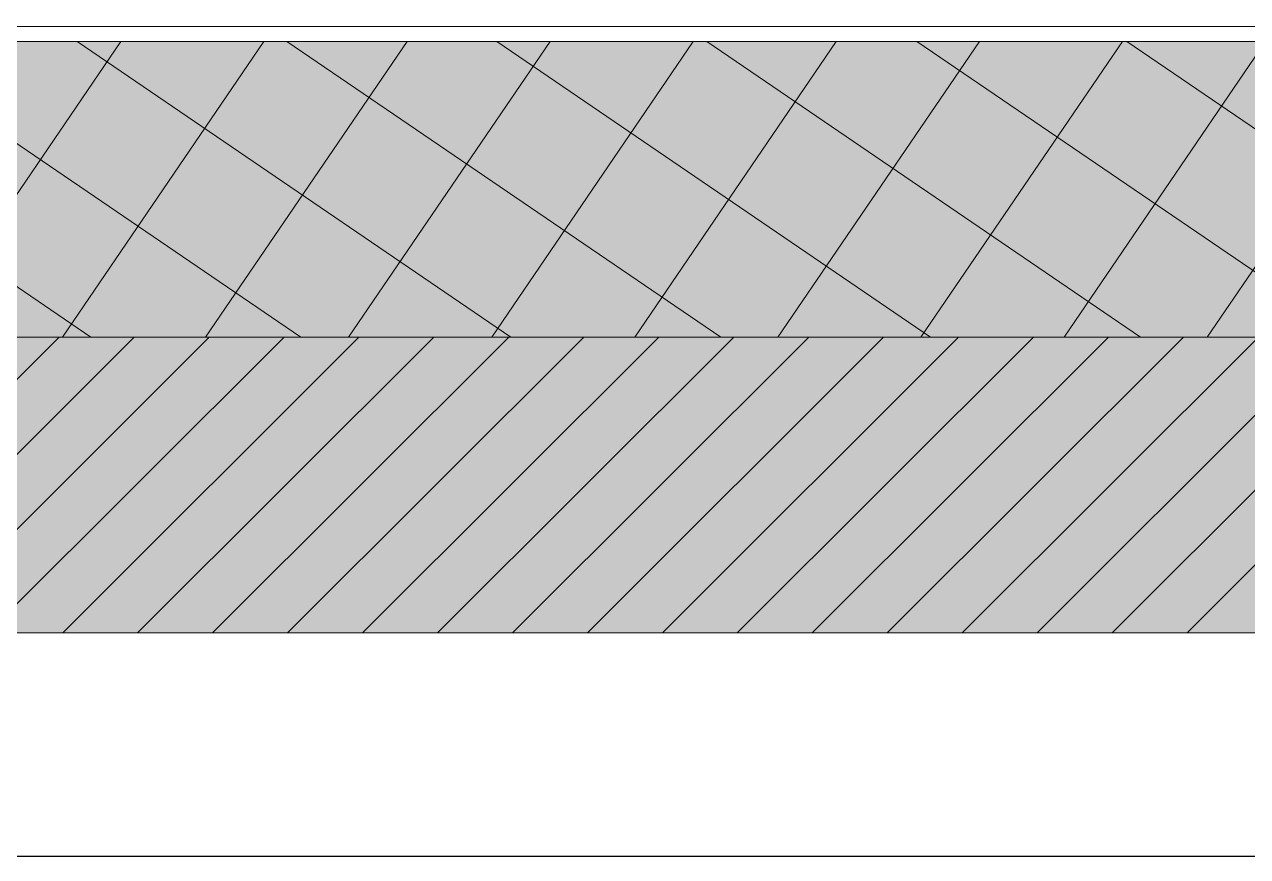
# Model space of a CAD drawing. Header units: metres. Extents: x 1838950 to 1842843, y 5171318 to 5174224.
# Drawn here: x 1840951.074 to 1840951.901, y 5171449.691 to 5171450.253 of the extents above; entities that cross this region are included whole.
import ezdxf

# ---------------------------------------------------------------- set-up
doc = ezdxf.new("R2010")
doc.units = ezdxf.units.M
doc.header["$LTSCALE"] = 0.0254
for name, color, linetype, lineweight in [('B BATI-GO-coupÈ_Hatch', 7, 'Continuous', 5), ('B BATI-GO-coupé', 7, 'Continuous', 35), ('B GÈnÈral_Hatch', 7, 'Continuous', 5), ('B Général', 7, 'Continuous', 5)]:
    doc.layers.add(name, color=color, linetype=linetype, lineweight=lineweight)

msp = doc.modelspace()

# ---------------------------------------------------------------- hatches: boundary and pattern name
at = {"layer": 'B GÈnÈral_Hatch', "linetype": 'Continuous', "lineweight": 0, "true_color": 0xffffff}
for points in [[(1840966.239779526, 5171450.041951961), (1840966.239779526, 5171450.24195196), (1840939.690100102, 5171450.241951959), (1840939.690100102, 5171450.04195196), (1840939.530100103, 5171450.04195196), (1840939.690100102, 5171449.84195196), (1840966.239779526, 5171449.841951961), (1840966.399779526, 5171450.041951961), (1840966.239779526, 5171450.041951961)], [(1840966.239779526, 5171450.041951961), (1840966.239779526, 5171450.24195196), (1840939.690100102, 5171450.241951959), (1840939.690100102, 5171450.04195196), (1840966.239779526, 5171450.041951961)], [(1840966.239779526, 5171449.841951961), (1840966.399779526, 5171450.041951961), (1840939.530100103, 5171450.04195196), (1840939.690100102, 5171449.84195196), (1840966.239779526, 5171449.841951961)]]:
    msp.add_hatch(color=7, dxfattribs=at).paths.add_polyline_path(points)
at = {"layer": 'B GÈnÈral_Hatch', "linetype": 'Continuous', "lineweight": 5, "true_color": 0x808080}
h = msp.add_hatch(dxfattribs=at)
h.set_pattern_fill('02_ISOLANT', color=8, angle=180.0000000107562, style=0, pattern_type=2)
h.set_pattern_definition([(325.7235947546397, (1840564.795825785, 5171229.27237584), (0.04505486470420559, 0.06610642303502534), []), (55.72359475463973, (1840564.795825785, 5171229.27237584), (0.06610642303502534, -0.04505486470420553), [])])
h.paths.add_polyline_path([(1840966.239779526, 5171450.041951961), (1840966.239779526, 5171450.24195196), (1840939.690100102, 5171450.241951959), (1840939.690100102, 5171450.04195196)])
at = {"layer": 'B GÈnÈral_Hatch', "linetype": 'Continuous', "lineweight": 5}
h = msp.add_hatch(dxfattribs=at)
h.set_pattern_fill('50_BETON', style=0, pattern_type=2)
h.set_pattern_definition([(45, (0, 0), (0.02425347222222122, -0.02645833333333338), [])])
h.paths.add_polyline_path([(1840966.239779526, 5171449.841951961), (1840966.399779526, 5171450.041951961), (1840939.530100103, 5171450.04195196), (1840939.690100102, 5171449.84195196)])

# ---------------------------------------------------------------- linework, layer by layer
at = {"layer": 'B BATI-GO-coupÈ_Hatch', "color": 255, "flags": 128}
msp.add_lwpolyline([(1840966.229779526, 5171450.251951961), (1840966.239779526, 5171450.24195196), (1840939.690100102, 5171450.24195196), (1840939.700100102, 5171450.251951961)], close=True, dxfattribs=at)
at = {"layer": 'B BATI-GO-coupé', "lineweight": 5}
for p, q in [((1840966.229779526, 5171450.251951961), (1840939.700100102, 5171450.251951961)), ((1840966.239779526, 5171450.24195196), (1840939.690100102, 5171450.24195196))]:
    msp.add_line(p, q, dxfattribs=at)
at = {"layer": 'B Général', "color": 7, "linetype": 'Continuous', "lineweight": 5}
for p, q in [((1840939.690100102, 5171450.241951959), (1840966.239779526, 5171450.24195196)), ((1840939.690100102, 5171450.241951959), (1840966.239779526, 5171450.24195196)), ((1840939.690100102, 5171450.04195196), (1840966.239779526, 5171450.041951961)), ((1840939.790100102, 5171449.84195196), (1840966.139779526, 5171449.841951961)), ((1840947.875322951, 5171449.84195196), (1840954.311312422, 5171449.841951961))]:
    msp.add_line(p, q, dxfattribs=at)
at = {"layer": 'B Général', "color": 7, "linetype": 'Continuous', "lineweight": 25, "flags": 128}
msp.add_lwpolyline([(1840950.350898737, 5171451.780522523, -0.4142135608027731), (1840950.528776109, 5171451.958399895), (1840954.063021365, 5171451.958399895, -0.414213562373095), (1840954.240898737, 5171451.780522522), (1840954.240898737, 5171449.868442893, -0.4142135608027731), (1840954.063021365, 5171449.690565521), (1840950.528776109, 5171449.690565521, -0.414213562373095), (1840950.350898737, 5171449.868442894)], format="xyb", close=True, dxfattribs=at)

doc.saveas('drawing.dxf')
